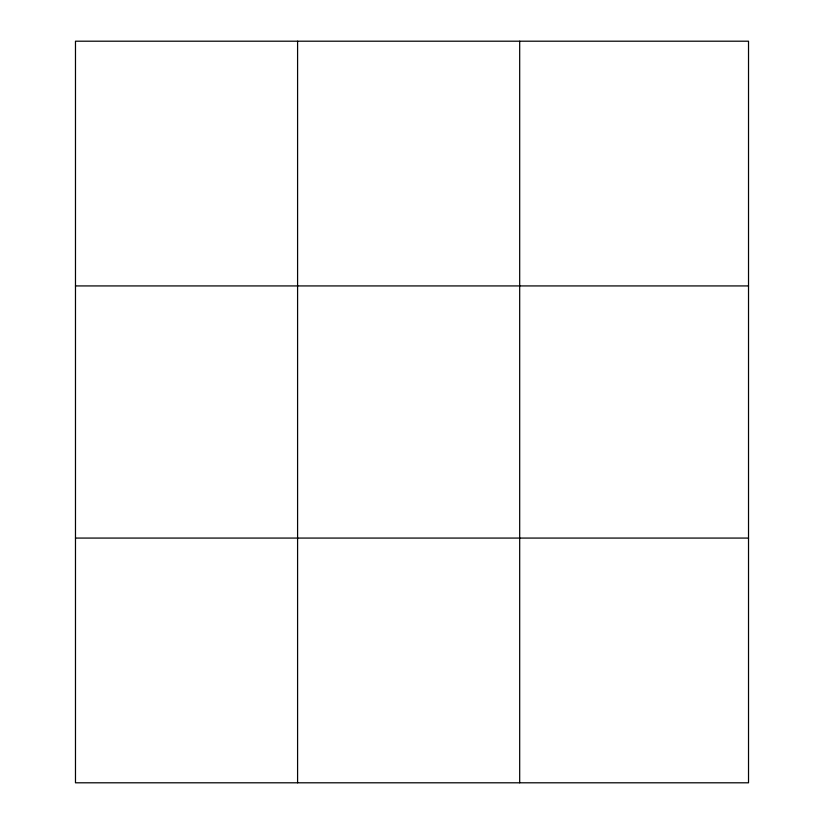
<?xml version="1.0" encoding="UTF-8"?>
<svg xmlns="http://www.w3.org/2000/svg" width="824" height="824" viewBox="0 0 824 824"><rect width="100%" height="100%" fill="white"/><g stroke="black" fill="none" stroke-linecap="round" stroke-linejoin="round"><path stroke-width="1.24" d="M297.588 41.2L297.588 782.8M519.687 41.2L519.687 782.8M748.522 538.072L748.522 782.8L75.478 782.8L75.478 41.2L748.522 41.2L748.522 538.072L75.478 538.072M75.478 285.928L748.522 285.928"/></g></svg>
